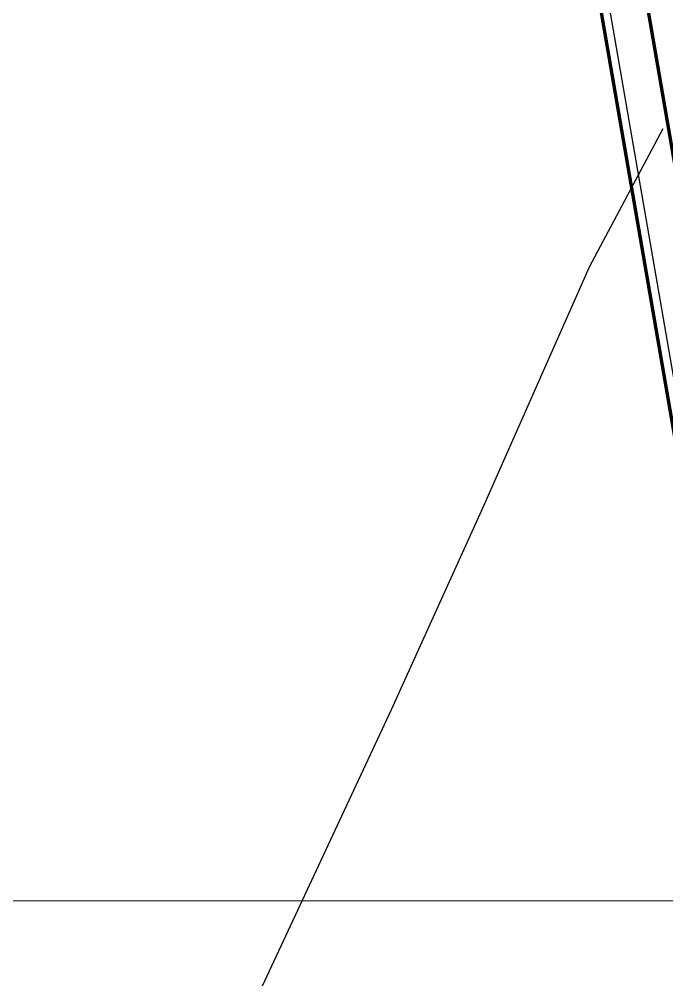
# Model space of a CAD drawing. Header units: millimetres. Extents: x 37412591 to 74834139, y 4258245 to 8527567.
# Drawn here: x 37415568 to 37415916, y 4261458 to 4261973 of the extents above; entities that cross this region are included whole.
import ezdxf

# ---------------------------------------------------------------- set-up
doc = ezdxf.new("R2010")
doc.units = ezdxf.units.MM
doc.layers.add('6号煤底板等高线', color=7, linetype='Continuous')
doc.layers.add('井田边界', color=7, linetype='Continuous')
doc.layers.add('保安煤柱线', color=1, linetype='线圈线（保安煤柱线） ----0-----0----0-----0----0-----0--', lineweight=30)
doc.styles.get("Standard").update_dxf_attribs({"font": 'simfang.ttf', "width": 0.6667})
doc.linetypes.add('FENCELINE1', pattern='A,6.35,-2.54,[133,ltypeshp.shx,S=2.54,R=0,X=-2.54,Y=0],-2.54,25.4', length=36.83)
doc.linetypes.add('井田境界', pattern='A,10,-4,["+",Standard,S=4,R=0,X=-2,Y=-2],-4,10', length=28)
doc.linetypes.add('线圈线（保安煤柱线） ----0-----0----0-----0----0-----0--', pattern='A,14.5,-2,[133,ltypeshp.shx,S=0.5,R=0,X=0,Y=0],-3,25.4', length=44.9)

msp = doc.modelspace()

# ---------------------------------------------------------------- linework, layer by layer
at = {"linetype": 'ByBlock', "lineweight": 20}
msp.add_line((37416981.26, 4261500, 4910.12), (37412646.51, 4261500, 4910.12), dxfattribs=at)
at = {"color": 3, "lineweight": 100, "ltscale": 10}
msp.add_polyline3d([(37415661.38, 4263247.38, 0), (37416018.55, 4261181.59, 0), (37416028.51, 4260479.55, 0), (37416063.68, 4259635.34, 0), (37416077.34, 4259307.43, 0), (37416079.21, 4259262.51, 0), (37415873.11, 4258928.31, 0), (37415672.63, 4258832.98, 0), (37415452.62, 4258728.36, 0), (37415109.19, 4258629.51, 0), (37414924.15, 4258576.4, 0), (37412941.65, 4260923.05, 0), (37413501.52, 4261401.53, 0)], dxfattribs=at)
at = {"layer": '6号煤底板等高线', "elevation": 2453.77}
msp.add_lwpolyline([(37415435.81, 4260646.7), (37415439.31, 4260781.21), (37415459.1, 4260912.35), (37415476.42, 4260979.16), (37415498.69, 4261050.91), (37415545.7, 4261152.36), (37415567.97, 4261194.42), (37415595.19, 4261253.81), (37415647.15, 4261347.83), (37415699.11, 4261454.23), (37415768.39, 4261602.68), (37415817.88, 4261711.55), (37415874.79, 4261840.22), (37415914.38, 4261914.45)], dxfattribs=at)
at = {"layer": '井田边界', "color": 0, "linetype": '井田境界', "lineweight": 100, "ltscale": 5}
msp.add_lwpolyline([(37416043.52, 4261183.92), (37416053.51, 4260479.91), (37416104.51, 4259255.91), (37415890.51, 4258908.9), (37415461.5, 4258704.9), (37414915.5, 4258547.9), (37412906.49, 4260925.93), (37415678.53, 4263294.94)], close=True, dxfattribs=at)
at = {"layer": '保安煤柱线', "color": 1, "linetype": 'FENCELINE1', "lineweight": 30, "ltscale": 2}
msp.add_line((37416023.54, 4261182.05, 4911.4), (37415664.8, 4263256.88, 4911.4), dxfattribs=at)

doc.saveas('drawing.dxf')
